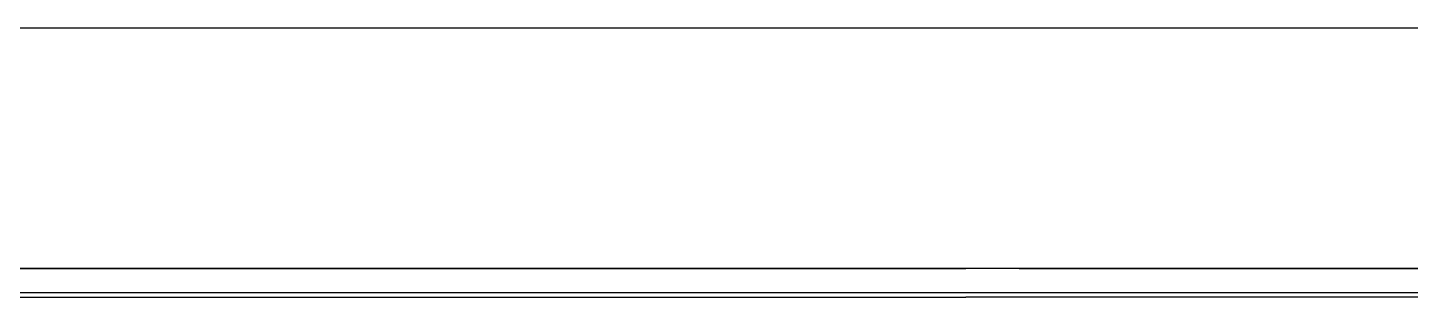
# Model space of a CAD drawing. Header units: millimetres. Extents: x 46611 to 59290, y 36233 to 38835.
# Drawn here: x 52116.5 to 52260.4, y 37348.5 to 37376.5 of the extents above; entities that cross this region are included whole.
import ezdxf

# ---------------------------------------------------------------- set-up
doc = ezdxf.new("R2010")
doc.units = ezdxf.units.MM
doc.layers.add('000-PI-ORMAR', color=2, linetype='Continuous')
doc.layers.add('002-PI-Kabelska kanalica', color=150, linetype='Continuous')

msp = doc.modelspace()

# ---------------------------------------------------------------- linework, layer by layer
at = {"layer": '000-PI-ORMAR'}
for p, q in [((52016.555, 37351.528), (52214.108, 37351.528)), ((52013.403, 37349.028), (52214.108, 37349.028)), ((52046.403, 37348.528), (52214.108, 37348.528))]:
    msp.add_line(p, q, dxfattribs=at)
at = {"layer": '000-PI-ORMAR', "ltscale": 0.25}
for p, q in [((52219.686, 37351.528), (52214.108, 37351.528)), ((52219.686, 37351.528), (52419.686, 37351.528)), ((52214.108, 37349.028), (52219.686, 37349.028)), ((52219.686, 37348.528), (52214.108, 37348.528)), ((52219.686, 37349.028), (52419.686, 37349.028)), ((52419.686, 37348.528), (52219.686, 37348.528))]:
    msp.add_line(p, q, dxfattribs=at)
at = {"layer": '002-PI-Kabelska kanalica', "ltscale": 0.25}
msp.add_lwpolyline([(52041.555, 37376.528), (52586.555, 37376.528), (52586.555, 37351.528), (52041.555, 37351.528)], close=True, dxfattribs=at)

doc.saveas('drawing.dxf')
